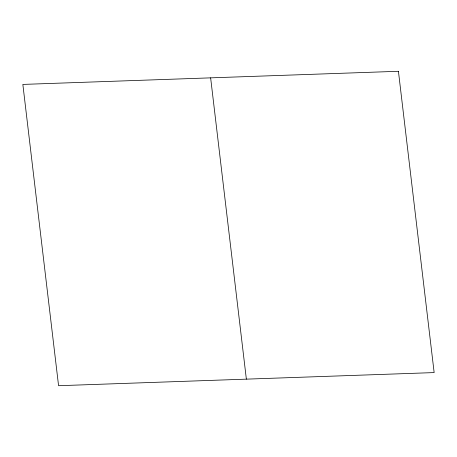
<?xml version="1.0" encoding="UTF-8"?>
<svg xmlns="http://www.w3.org/2000/svg" width="457" height="457" viewBox="0 0 457 457"><rect width="100%" height="100%" fill="white"/><g stroke="black" fill="none" stroke-linecap="round" stroke-linejoin="round"><path stroke-width="0.69" d="M210.637 77.856L246.363 379.144M398.43 71.292L22.85 84.414L58.57 385.708L434.15 372.586L398.43 71.292"/></g></svg>
